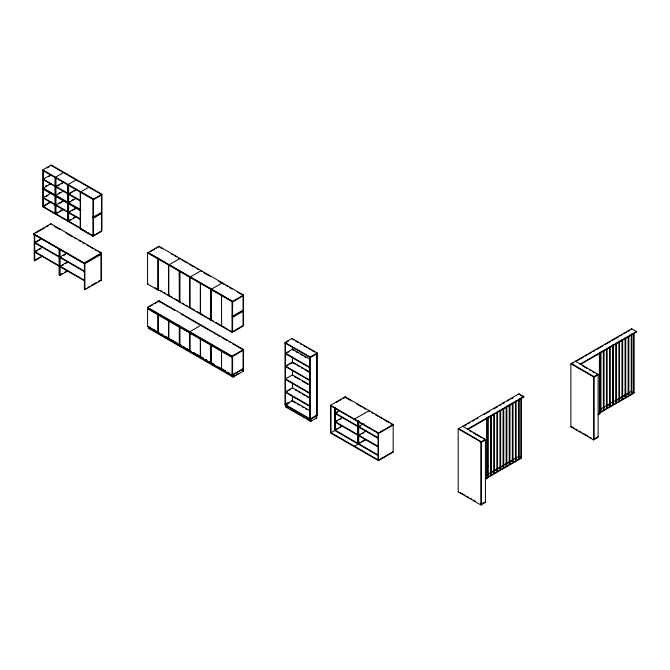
<?xml version="1.0" encoding="UTF-8"?>
<svg xmlns="http://www.w3.org/2000/svg" width="670" height="670" viewBox="0 0 670 670"><rect width="100%" height="100%" fill="white"/><g stroke="black" fill="none" stroke-linecap="round" stroke-linejoin="round"><path stroke-width="1" d="M462.727 426.271L485.432 439.386L485.432 502.374L480.901 504.987L458.196 491.881L458.196 428.892L518.948 393.809L523.806 396.615L523.806 397.168L467.576 429.629L467.576 429.076L523.806 396.615M572.992 363.165L571.368 364.103L571.368 363.55L594.072 376.657L594.072 377.21L598.126 374.873L598.126 374.321L575.421 361.205M93.415 199.174L80.861 191.922L80.383 192.198L80.383 229.006L80.861 228.73L86.237 231.837L42.83 206.829L42.83 169.904L51.305 165.013L101.941 194.25L101.941 231.175L93.465 236.066L88.038 232.934M47.268 167.894L49.044 166.872M51.305 174.518L43.307 179.133L55.007 185.892M48.634 176.612L50.409 175.59M63.483 172.6L55.484 177.215L55.484 214.14M45.493 186.277L47.268 185.247M49.044 184.225L51.305 183.471L43.307 188.094L43.307 170.733M63.96 181.83L55.97 186.444L67.67 193.203M57.746 185.975L59.521 184.945M61.297 183.923L63.072 182.893M50.409 193.496L43.307 197.6L55.007 204.35M45.97 196.612L47.746 195.59M76.145 179.903L68.147 184.526L68.147 221.452M58.156 193.58L59.932 192.558M43.718 205.765L49.044 202.683M51.305 201.938L43.307 206.553L43.307 189.2M76.623 189.141L68.625 193.756L80.325 200.506M72.176 192.257L68.625 194.308L80.325 201.067M73.96 191.235L75.735 190.205M63.072 200.807L55.97 204.911L67.67 211.661M58.633 203.923L63.072 201.36M88.8 187.215L80.81 191.829L80.81 192.382M68.147 202.432L69.923 201.402M71.698 200.38L73.474 199.358M76.623 198.094L68.625 202.708L68.625 185.356M56.372 213.068L58.156 212.047M59.932 211.025L62.595 209.484M63.96 209.249L55.97 213.864L55.97 196.511M75.735 208.11L68.625 212.214L80.325 218.973M70.4 211.745L68.625 212.767L80.325 219.526M72.176 210.723L75.735 208.672M98.75 251.979L101.463 253.545L84.135 263.545L33.5 234.307L33.5 233.755L50.819 223.755L101.463 252.992L101.463 280.135L84.889 289.7L84.403 289.423L84.403 263.394M101.941 194.25L92.937 199.451L92.937 236.25L80.383 229.006M35.987 232.867L44.756 227.808M46.456 226.828L48.223 225.807M101.463 195.079L93.465 199.694L42.83 170.456M69.035 220.38L70.811 219.358M73.474 217.817L75.249 216.795M76.623 216.552L68.625 221.175L68.625 203.814M41.707 238.369L34.723 242.406L59.086 256.468M35.602 242.456L39.957 239.935M101.463 212.432L93.465 217.047L92.988 216.77M42.579 247.037L34.723 251.568L59.086 265.638M93.465 217.608L101.463 212.985M35.602 251.619L37.344 250.614M39.086 249.609L40.837 248.603M101.463 213.546L93.465 218.16L92.988 217.884M35.116 259.96L40.351 256.937M34.245 233.88L34.245 260.463L34.723 260.739L42.579 256.208M101.463 230.899L93.465 235.513L92.988 235.237M92.937 236.25L93.415 235.974L91.623 234.935M67.025 252.992L60.049 257.02L84.403 271.082M63.533 255.563L65.283 254.55M67.896 261.66L60.049 266.191L84.403 280.253M61.791 265.739L63.533 264.725M65.283 263.72L67.025 262.715M62.184 273.569L59.563 275.085L59.563 249.047M64.797 272.062L66.548 271.057M59.086 248.771L59.086 274.809L60.049 275.362L67.896 270.831M33.5 233.755L84.135 262.992L101.463 252.992M158.522 289.783L158.036 290.06L147.567 284.013L147.567 252.9L158.924 246.225L243.537 295.076L243.537 325.846L232.607 332.153L232.607 301.383L147.995 252.531L147.995 253.084M84.403 289.423L86.154 288.418M87.896 287.413L89.638 286.4M91.388 285.395L96.622 282.372M98.364 281.366L100.106 280.361M150.516 251.627L154.72 249.207M156.403 248.235L158.078 247.264M158.522 258.67L158.036 258.947L158.036 290.06M158.623 258.729L158.145 259.005L158.145 289.658L168.589 295.688L169.066 295.411M147.567 252.9L168.589 265.035L180.079 258.436L180.079 258.988L178.312 257.975M168.723 265.111L189.744 277.246L189.744 307.899L168.723 295.763L168.723 265.111L169.2 264.834L190.221 276.97M147.567 284.013L148.053 283.737M179.3 271.224L179.778 270.94L179.778 301.592L179.3 301.868L179.192 271.157L179.669 270.881L179.669 301.534L179.192 301.81M189.744 277.246L201.226 270.647L201.704 271.484M236.033 345.762L243.537 350.092L232.071 356.708L147.467 307.857L147.467 307.304L158.924 300.688L243.537 349.539L243.537 371.079L233.085 377.109L148.48 328.258L148.48 326.826M149.678 306.584L152.752 304.808M154.519 303.786L157.241 302.212M168.723 295.763L169.15 294.959M147.567 308.786L148.053 308.51L169.066 320.645L168.589 320.922L147.567 308.786L147.567 326.633L168.589 338.769L168.673 319.49M200.824 283.092L200.347 283.368L200.347 314.021L200.933 313.803M200.933 283.159L200.456 283.435L200.456 314.079M158.522 314.548L158.036 314.825L158.036 332.672L158.522 332.395M158.623 314.615L158.145 314.892L158.145 332.739L158.623 332.462M211.377 319.833L210.891 320.109L189.878 307.974L189.878 277.33L210.891 289.465L222.381 282.857L222.381 283.418M232.523 332.044L232.046 332.32L211.058 320.201L211.058 289.557L211.536 289.281L232.523 301.399M148.48 328.258L150.717 329.003M186.737 348.693L190.221 350.703L189.744 350.979L168.748 338.861L168.748 321.014L169.225 320.737L190.221 332.73L189.744 333.007L179.3 326.977L179.3 344.95L181.52 345.678L179.727 344.707M221.979 295.303L221.494 295.587L221.603 326.29L222.08 326.014L228.202 329.606M221.603 295.646L222.08 295.37M176.352 325.821L178.036 324.849M243.537 295.076L232.046 301.676L232.046 332.32M168.748 338.861L169.225 338.584M170.105 340.201L169.627 340.477L169.627 339.037M201.226 325.118L189.769 331.734L189.769 332.286M211.058 320.201L211.536 319.925M189.903 333.099L190.381 332.822L211.377 344.941L210.891 345.217L189.903 333.099L189.903 351.072L210.891 363.19L211.377 362.914M179.192 344.891L179.669 344.615L179.669 326.759M232.607 316.768L243.537 310.461M221.494 326.231L221.979 325.955M200.824 338.853L200.347 339.129L200.347 357.102L200.824 356.825M200.933 338.911L200.456 339.188L200.456 357.16L200.933 356.884M189.903 351.072L190.381 350.795M211.058 345.31L211.536 345.033L232.523 357.152L232.046 357.428L211.058 345.31L211.058 363.282L232.046 375.401L232.523 375.125L230.79 374.12M221.979 351.063L221.494 351.34L221.603 369.371L222.08 369.095M221.603 351.407L222.08 351.122M211.058 363.282L211.536 363.006L214.149 364.514M243.537 349.539L232.071 356.155L232.071 356.708M221.494 369.312L221.979 369.036M285.01 342.471L291.994 338.442L317.186 352.981L317.186 415.45L310.21 419.479L285.01 404.931L285.01 342.471L310.21 357.018L317.186 352.981M285.881 342.521L288.502 341.005M230.84 374.212L232.607 375.234L243.537 368.927M233.085 376.557L234.81 375.56M236.535 374.564L238.26 373.567M288.979 351.75L285.487 353.76L309.724 367.755M288.108 365.116L285.487 366.624L309.724 380.619M289.859 364.103L291.601 363.098M287.237 391.339L285.487 392.352L309.724 406.347M288.979 390.334L290.73 389.329M286.76 403.373L288.502 402.368M285.487 404.655L292.472 400.627L292.472 396.464M287.246 404.203L288.829 403.29M285.487 343.3L285.487 406.816L285.973 406.539L288.67 408.097M330.528 405.241L345.184 396.782L393.164 424.478L393.164 452.175L378.508 460.642L330.528 432.937L330.528 405.241L378.508 432.946L393.164 424.478M336.566 402.31L338.283 401.313M340.008 400.325L341.734 399.328M343.459 398.332L345.184 397.335L351.407 400.928M285.487 406.816L310.687 421.363L316.709 417.879L316.709 415.727M339.422 410.568L335.218 412.996L357.772 426.019M337.739 412.092L335.218 413.549L357.772 426.572M342.78 417.243L335.218 421.614L357.772 434.629M337.739 420.71L335.218 422.167L357.772 435.19M339.422 419.738L341.097 418.767M337.261 428.498L334.74 429.956L378.14 455.014M338.945 427.527L342.303 425.584M342.78 425.86L331.005 432.661L331.005 406.07M363.768 423.658L358.726 426.572L378.575 438.029M360.41 426.154L358.726 427.125L378.575 438.582M366.289 430.818L358.726 435.19L378.575 446.647M360.41 434.771L358.726 435.743L378.575 447.2M362.093 433.8L363.768 432.828M358.249 443.523L359.932 442.552M361.607 441.589L364.974 439.646M366.289 439.436L354.522 446.237L354.522 446.79M393.164 425.04L378.508 433.498L330.528 405.794M393.164 451.622L378.508 460.081L330.528 432.385M596.375 373.86L598.126 374.873L598.126 437.309L593.595 439.922L570.89 426.815L570.89 363.827L631.651 328.744L636.5 331.55L636.5 332.102L580.27 364.564L580.27 364.011L636.5 331.55M464.511 425.802L466.295 424.772M468.079 423.733L469.863 422.703M472.543 421.162L474.327 420.132M476.11 419.102L477.894 418.072M484.142 414.462L489.502 411.372M494.854 408.281L497.534 406.732M499.318 405.702L501.101 404.672M502.885 403.642L504.669 402.611M507.349 401.062L509.133 400.032M510.917 399.002L512.701 397.972M577.205 360.736L583.453 357.127M585.237 356.097L587.02 355.067M588.813 354.036L591.484 352.487M593.268 351.457L595.061 350.427M596.685 349.489L603.092 345.787M604.876 344.757L610.228 341.666M611.928 340.687L618.259 337.027M619.993 336.03L621.835 334.966M623.577 333.962L626.291 332.395M628.066 331.374L629.867 330.327M485.432 439.386L480.901 441.999L480.901 504.987M570.89 363.827L593.595 376.934L598.126 374.321M486.68 474.879L518.948 456.245M599.374 409.814L631.651 391.18M458.196 491.881L458.674 491.604M490.264 473.363L496.537 469.737M498.329 468.707L503.714 465.6M505.507 464.561L508.195 463.012M509.987 461.973L511.78 460.943M570.89 426.815L571.368 426.539L573.989 428.046M607.447 405.71L609.239 404.672M615.512 401.054L620.889 397.947M622.681 396.908L628.962 393.29M599.114 412.77L634.071 392.578M599.114 413.323L634.071 393.139L634.071 333.333M485.381 479.326L487.191 478.28L487.191 417.427M598.076 414.814L599.885 413.767L599.885 352.37M485.432 501.822L481.378 504.158L480.901 503.882M594.072 439.093L598.126 436.756M628.15 393.198L628.829 393.198M625.051 394.99L625.73 394.99M621.953 396.782L622.631 396.782M512.357 398.173L513.036 398.173M618.854 398.566L619.532 398.566M615.755 400.359L616.433 400.359M612.656 402.142L613.335 402.142M503.061 403.541L503.74 403.541M609.558 403.935L610.236 403.935M606.459 405.727L607.137 405.727M603.36 407.511L604.038 407.511M493.765 408.909L494.443 408.909M600.261 409.303L600.94 409.303M518.555 456.479L519.233 456.479M515.456 458.263L516.135 458.263M512.357 460.056L513.036 460.056M509.259 461.848L509.937 461.848M506.16 463.632L506.838 463.632M503.061 465.424L503.74 465.424M499.962 467.208L500.641 467.208M496.864 469L497.542 469M493.765 470.792L494.443 470.792M490.666 472.576L491.344 472.576M487.567 474.368L488.246 474.368M631.173 391.456L633.594 392.854L633.594 333.61M582.406 365.795L586.769 368.316M589.391 369.832L591.141 370.837M592.883 371.85L594.633 372.855M599.885 413.767L599.407 413.491L599.407 353.14M520.565 395.3L523.806 397.168M575.739 429.06L577.481 430.065M579.232 431.078L580.974 432.083M582.724 433.088L587.958 436.12M589.709 437.125L591.459 438.13M42.83 169.904L93.465 199.141L93.465 236.066M63.483 190.506L63.96 190.783L55.97 195.397L55.97 178.044M43.307 179.686L55.007 186.444M55.97 186.997L67.67 193.756M159.803 247.289L162.45 248.813M171.26 253.905L173.028 254.918M174.786 255.94L176.553 256.953M181.838 260.01L187.123 263.059M189.769 264.591L194.174 267.129M196.821 268.662L198.58 269.675M203.873 272.732L210.045 276.291M218.856 281.383L220.614 282.397M221.904 283.142L224.14 284.432M225.907 285.453L227.666 286.467M229.433 287.489L232.071 289.013M237.364 292.07L243.537 295.629L232.607 301.935L211.058 289.557M519.761 456.714L521.377 457.644L486.412 477.836L486.412 478.388L521.377 458.205L521.377 397.829M469.712 430.86L471.454 431.874M473.204 432.879L481.931 437.92M483.681 438.925L485.432 439.939L481.378 442.275L458.196 428.892M42.83 187.809L80.81 209.744M42.83 188.37L80.81 210.296M42.83 188.923L80.81 210.849M148.053 252.624L169.066 264.759M190.355 277.053L211.377 289.189M293.795 340.033L291.994 338.442M295.596 341.072L298.292 342.63M300.093 343.668L301.894 344.707M303.694 345.745L306.391 347.303M308.192 348.341L309.992 349.38M311.793 350.418L314.49 351.976M43.307 198.153L55.007 204.911M55.97 205.464L67.67 212.214M285.01 343.023L310.21 357.571L317.186 353.542L316.709 353.266L316.709 414.621L317.186 414.897L310.21 418.926L285.01 404.378M309.532 359.028L292.472 349.179L285.487 353.207L309.724 367.202M294.272 350.77L292.472 349.732L292.472 346.549M296.065 351.8L297.857 352.839M300.554 354.397L302.346 355.435M304.147 356.465L305.939 357.504M42.83 206.276L80.81 228.202M232.13 315.939L232.607 316.215L243.537 309.909L243.051 309.632L243.051 295.353M88.03 232.867L89.83 233.905M232.13 317.044L232.607 317.32L243.537 311.014L243.051 310.738L243.051 325.017L243.537 325.293L232.607 331.6L232.13 331.323M309.532 371.884L292.472 362.043L285.487 366.071L309.724 380.066M293.368 363.115L295.168 364.145M296.961 365.184L299.658 366.741M301.45 367.78L303.242 368.81M305.043 369.848L309.532 372.445M54.438 226.393L59.865 229.525M66.196 233.185L72.528 236.837M74.337 237.884L76.145 238.93M78.851 240.497L80.66 241.535M82.469 242.582L84.278 243.629M86.991 245.195L88.8 246.233M90.609 247.28L93.323 248.846M95.132 249.893L96.941 250.932M486.705 478.003L487.191 478.28M160.339 290.428L162.098 291.442M163.849 292.396L165.624 293.485M167.333 294.406L169.15 295.52M170.029 296.023L172.676 297.555M174.435 298.51L180.607 302.128M182.391 303.1L184.133 304.163M185.866 305.11L187.659 306.198M190.305 307.731L194.71 310.277M196.461 311.223L206.167 316.885M207.926 317.907L209.693 318.92M211.452 319.942L213.278 320.93M215.882 322.438L220.271 325.025M229.961 330.628L231.728 331.642M356.733 404.002L362.068 407.084M363.844 408.105L365.619 409.135M371.842 412.728L373.617 413.75M375.393 414.78L378.064 416.313M379.84 417.343L381.615 418.365M383.391 419.395L388.726 422.469M390.501 423.499L392.277 424.52M155.03 287.765L156.772 288.77M309.532 384.748L292.472 374.899L285.487 378.935L309.724 392.93M294.272 376.49L299.658 379.605M302.346 381.155L307.731 384.27M161.16 302.538L158.924 301.24L158.924 300.688M161.621 302.807L175.121 310.595M181.428 314.238L183.228 315.277M184.945 316.265L187.726 317.873M188.454 318.292L197.24 323.367M197.625 323.593L199.425 324.632M201.226 325.67L205.221 327.973M205.732 328.267L208.73 330M209.325 330.344L212.239 332.027M213.831 332.948L220.145 336.591M221.904 337.605L227.331 340.737M229.006 341.708L230.765 342.722M232.515 343.735L235.43 345.418M34.245 234.433L34.723 234.709L34.723 260.739M35.15 234.952L60.049 249.324L60.049 275.362M60.468 249.575L84.889 263.67L101.463 254.097L100.977 253.821L100.977 279.851L101.463 280.135M285.487 379.488L309.724 393.483M309.532 397.611L292.472 387.762L285.487 391.799L309.724 405.786M295.168 389.873L296.961 390.911M298.753 391.95L300.554 392.98M302.346 394.019L305.043 395.576M306.835 396.615L308.627 397.645M147.467 307.304L232.607 356.398L232.607 375.234M34.723 242.959L59.086 257.02M60.049 257.573L84.403 271.635M168.748 321.014L179.192 327.044L179.778 326.7L179.778 344.673M460.416 492.609L464.787 495.13M466.529 496.143L468.28 497.148M470.022 498.153L471.772 499.167M473.514 500.172L475.265 501.185M242.573 371.079L243.051 371.356L243.051 369.203M291.994 400.35L309.992 410.743M34.723 252.129L59.086 266.191M60.049 266.744L84.403 280.805M291.994 400.903L295.596 402.98M297.396 404.018L299.189 405.057M301.894 406.623L303.694 407.661M305.495 408.7L307.296 409.739M378.14 455.567L334.74 430.508L334.74 408.089M310.687 418.649L311.165 421.078L306.667 418.482M232.13 374.404L232.607 374.681L243.537 368.374L243.051 368.098L243.051 349.815M153.288 329.372L155.03 330.385M161.236 333.97L162.977 334.975L161.219 334.02M164.72 335.98L168.195 337.99L165.624 336.558M171.838 340.092L173.58 341.097M175.322 342.102L177.064 343.107M183.262 346.683L185.004 347.688M193.864 352.805L195.607 353.81M197.34 354.815L199.082 355.82M201.804 357.386L203.546 358.391M205.28 359.396L207.022 360.401L205.288 359.463M208.764 361.406L210.506 362.411M219.366 367.529L221.108 368.534M222.951 369.597L225.564 371.105L216.745 366.071M227.306 372.11L229.048 373.115M147.995 326.382L155.926 330.963M157.693 331.985L159.452 332.998M169.15 338.593L177.96 343.685M183.253 346.742L185.012 347.755M186.779 348.777L190.305 350.812M193.831 352.847L203.521 358.442M208.814 361.498L210.573 362.512M211.452 363.023L214.099 364.547M227.323 372.177L229.081 373.198M290.47 409.135L293.167 410.693M294.967 411.732L296.768 412.77M298.569 413.809L301.266 415.366M303.066 416.405L304.867 417.444M152.484 330.017L154.242 331.039M156.889 332.563L158.648 333.585M160.415 334.598L162.173 335.62M163.941 336.633L169.225 339.69M169.627 339.916L170.59 340.477M174.518 342.739L176.277 343.76M178.044 344.774L179.803 345.795M182.449 347.32L184.208 348.341M185.975 349.355L187.734 350.377M189.501 351.39L191.26 352.412L190.783 352.688L190.783 351.248M192.139 352.914L194.786 354.447M196.553 355.46L198.312 356.482M200.07 357.495L201.838 358.517M204.484 360.041L206.243 361.063M208.01 362.076L209.769 363.098M212.415 364.622L216.82 367.168M222.105 370.217L223.872 371.239M225.631 372.252L228.277 373.785M230.044 374.798L233.562 376.833L233.562 374.681M631.927 333.576L631.927 393.391L631.249 393.391L631.249 334.606M631.651 328.744L631.651 329.297M628.829 336.424L628.829 395.183L628.15 395.183L628.15 336.424M625.73 337.722L625.73 396.967L625.051 396.967L625.051 337.722M622.631 339.514L622.631 398.759L621.953 398.759L621.953 339.514M619.532 341.298L619.532 400.551L618.854 400.551L618.854 341.298M616.433 343.09L616.433 402.335L615.755 402.335L615.755 343.09M613.335 344.874L613.335 404.127L612.656 404.127L612.656 344.874M610.236 346.666L610.236 405.911L609.558 405.911L609.558 346.666M607.137 348.459L607.137 407.703L606.459 407.703L606.459 348.459M604.038 350.243L604.038 409.496L603.36 409.496L603.36 350.243M600.94 352.035L600.94 411.279L600.261 411.279L600.261 353.073M599.591 353.241L599.591 412.494M594.072 376.657L594.072 439.646M593.595 376.934L593.595 439.922M520.9 398.106L520.9 457.92L518.471 456.521L518.471 400.828M519.233 398.642L519.233 458.456L518.555 458.456L518.555 399.672M518.948 393.809L518.948 394.362M516.135 400.509L516.135 460.248L515.456 460.248L515.456 401.456M513.036 403.248L513.036 462.032L512.357 462.032L512.357 403.248M509.937 405.04L509.937 463.824L509.259 463.824L509.259 405.04M506.838 405.878L506.838 465.617L506.16 465.617L506.16 406.824M503.74 408.616L503.74 467.4L503.061 467.4L503.061 408.616M500.641 410.4L500.641 469.193L499.962 469.193L499.962 410.4M497.542 411.246L497.542 470.977L496.864 470.977L496.864 412.192M494.443 413.985L494.443 472.769L493.765 472.769L493.765 413.985M491.344 415.769L491.344 474.561L490.666 474.561L490.666 415.769M488.246 416.614L488.246 476.345L487.567 476.345L487.567 417.561M486.897 417.737L486.897 477.559M481.378 504.711L481.378 441.723L458.674 428.616L458.674 429.169M378.508 432.946L378.508 460.642M378.031 433.222L378.031 459.804M369.178 411.187L369.178 410.635L354.522 419.093L354.522 419.646M358.726 420.894L358.726 443.8M358.249 420.618L358.249 444.076M357.772 421.38L357.772 443.247M345.184 396.782L345.184 397.335M335.218 407.318L335.218 430.232M316.232 416.003L316.232 418.155M310.687 419.202L310.687 421.363M310.21 357.018L310.21 419.479M309.724 357.294L309.724 418.649M292.472 356.951L292.472 363.19M292.472 370.468L292.472 375.669M292.472 382.947L292.472 388.315M233.085 374.957L233.085 377.109M232.046 357.428L232.046 375.401M211.938 362.746L211.938 364.899M211.452 289.172L211.452 289.725M210.891 289.465L210.891 320.109M210.891 345.217L210.891 363.19M190.783 332.253L190.783 334.288M189.744 333.007L189.744 350.979M168.589 265.035L168.589 295.688M159.401 301.525L159.401 302.078M158.924 246.225L158.924 246.778M148.958 326.55L148.958 327.982M147.995 307.555L147.995 309.582M101.463 231.452L101.463 194.526L50.819 165.289L50.819 165.842M84.889 263.117L84.889 289.7M84.135 262.992L84.135 263.545M80.325 192.106L80.325 209.467M80.325 210.573L80.325 227.926M67.67 184.803L67.67 202.156M67.67 203.261L67.67 220.614M55.007 177.491L55.007 194.844M55.007 195.95L55.007 213.311M50.819 223.755L50.819 224.308"/></g></svg>
